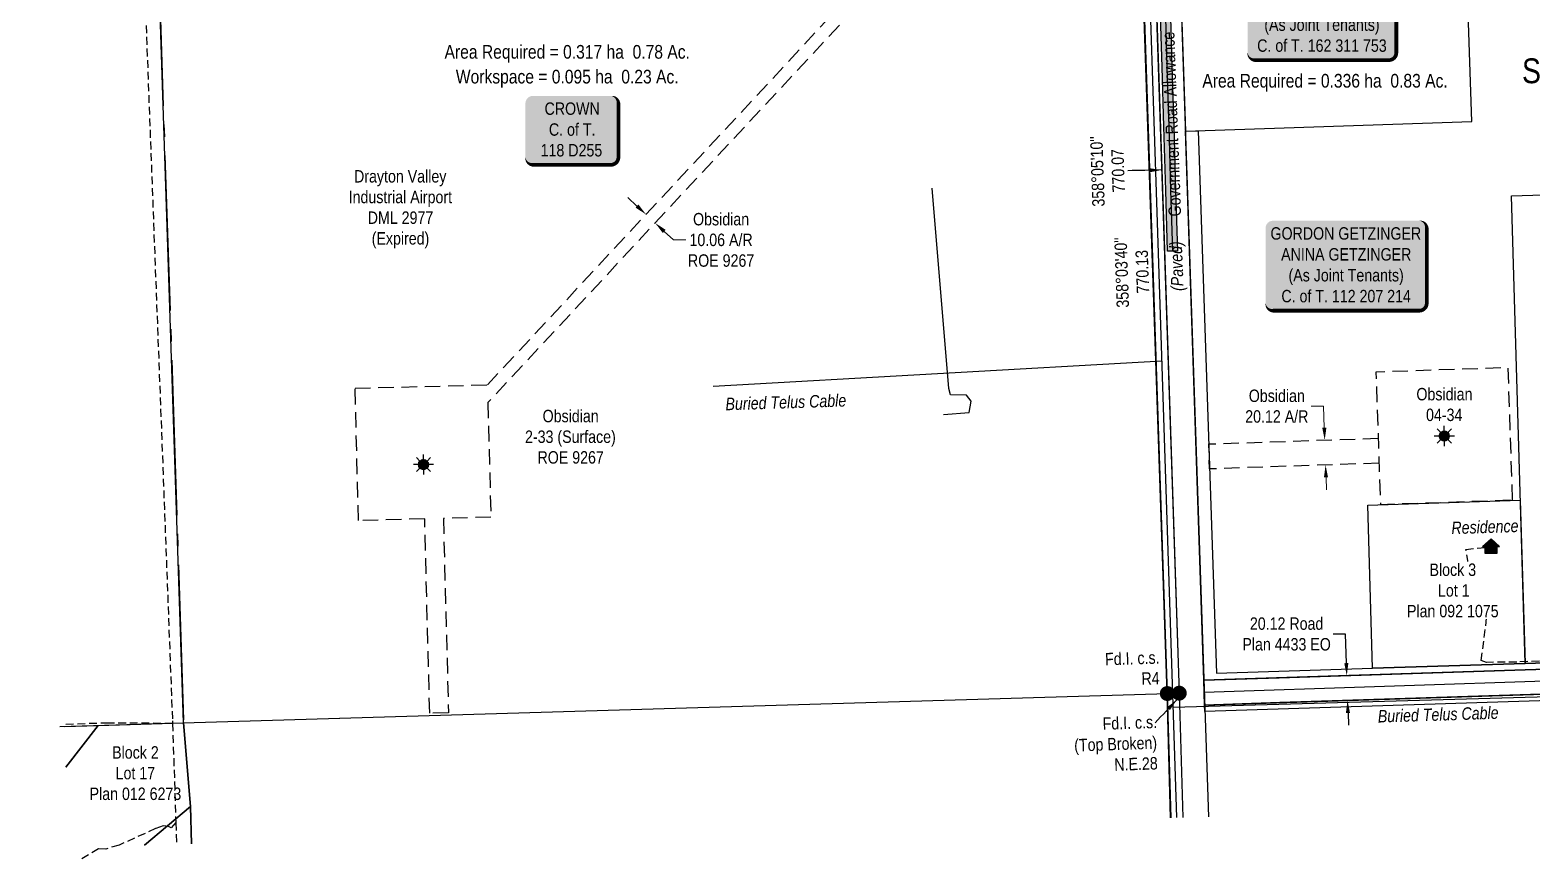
# Model space of a CAD drawing. Extents: x 633830 to 642643, y 5901646 to 5905452.
# Drawn here: x 635636 to 636848, y 5903582 to 5904251 of the extents above; entities that cross this region are included whole.
import ezdxf
from ezdxf.enums import TextEntityAlignment as Align

# ---------------------------------------------------------------- set-up
doc = ezdxf.new("R2010")
doc.units = 0
doc.header["$LTSCALE"] = 5
doc.header["$PDSIZE"] = 5
for name, pattern in [('foc-ACCESSROAD', [3.75, 2.5, -1.25]), ('foc-QUARTERLINE', [33, 25, -3, 2, -3]), ('UG_PIPE', [1.875, 1.25, -0.625])]:
    doc.linetypes.add(name, pattern=pattern)
doc.layers.get('Defpoints').update_dxf_attribs({"color": 9})
for name, color, linetype in [('AS-OWNER', 7, 'Continuous'), ('AS-PIPE-UG', 44, 'UG_PIPE'), ('AS-RESIDENCE', 14, 'Continuous'), ('AS-ROADS', 254, 'Continuous'), ('AS-TELUS', 224, 'foc-TEL'), ('C-AR', 13, 'foc-ACCESSROAD'), ('C-SYMBOL', 7, 'Continuous'), ('C-WS', 13, 'foc-ACCESSROAD'), ('C-WS-S', 13, 'Continuous'), ('CG-NOTES', 7, 'Continuous'), ('L-AREAREQUIRED', 7, 'Continuous'), ('L-AREAWORK', 5, 'Continuous'), ('L-BD', 7, 'Continuous'), ('L-MON', 1, 'Continuous'), ('L-MON-T', 1, 'Continuous'), ('L-QSEC', 8, 'foc-QUARTERLINE'), ('L-ROAD-T', 7, 'Continuous'), ('L-SEC', 7, 'Continuous'), ('L-TITLEDB', 4, 'Continuous'), ('L-TITLEDB-T', 4, 'Continuous')]:
    doc.layers.add(name, color=color, linetype=linetype)
for name, color, linetype, lineweight in [('C-AR-T', 13, 'Continuous', 9), ('C-WS-T', 13, 'Continuous', 9), ('T-TEXT', 48, 'Continuous', 18)]:
    doc.layers.add(name, color=color, linetype=linetype, lineweight=lineweight)
doc.styles.add('100L', font='ARIALN.TTF', dxfattribs={"height": 11})
doc.styles.add('175L', font='ARIALN.TTF', dxfattribs={"height": 20})
doc.styles.add('80', font='ARIALN.TTF', dxfattribs={"height": 10})
doc.styles.add('80CG', font='ARIALN.TTF', dxfattribs={"height": 10})
doc.styles.add('80L', font='ARIALN.TTF', dxfattribs={"height": 10})
doc.styles.add('80LS', font='ARIALNI.TTF', dxfattribs={"height": 10})
doc.styles.add('foc-LtypeFont', font='ARIALN.TTF', dxfattribs={"height": 7.35})
doc.linetypes.add('foc-TEL', pattern='A,2,-1,["T",foc-LtypeFont,S=0.2,R=0,X=-0.425,Y=-0.75],-1.24,8', length=12.24)
doc.dimstyles.new('Compass 5 000', dxfattribs={"dimscale": 5, "dimtxt": 9, "dimasz": 2, "dimexe": 0.2, "dimexo": 0.0625, "dimgap": 0.5, "dimtad": 0, "dimtih": 1, "dimtoh": 1, "dimzin": 0, "dimdsep": 46, "dimtxsty": '80CG', "dimcen": 0.1, "dimse1": 1, "dimse2": 1, "dimclrd": 256, "dimclrt": 256, "dimaunit": 1, "dimadec": 4, "dimazin": 0, "dimtfac": 0.06, "dimtofl": 0, "dimtmove": 0, "dimatfit": 1, "dimfxl": 0.2, "dimtolj": 1, "dimtzin": 0, "dimlwd": -1, "dimarcsym": 0})

# ---------------------------------------------------------------- blocks, each defined once
blk = doc.blocks.new('*U26')
h = blk.add_hatch(color=255)
edge = h.paths.add_edge_path()
edge.add_line((-31.5, -28.5), (31.5, -28.5))
edge.add_arc((31.5, -22.5), 6, 270, 360)
edge.add_line((37.5, -22.5), (37.5, 21))
edge.add_arc((31.5, 21), 6, 0, 90)
edge.add_line((31.5, 27), (-31.5, 27))
edge.add_arc((-31.5, 21), 6, 90, 180)
edge.add_line((-37.5, 21), (-37.5, -22.5))
edge.add_arc((-31.5, -22.5), 6, 180, 270)
at = {"color": 14, "flags": 128}
blk.add_lwpolyline([(-31.5, -28.5, 3, 3, 0), (31.5, -28.5, 3, 3, 0.414214), (37.5, -22.5, 3, 3, 0), (37.5, 21, 3, 0, 0.414214), (31.5, 27, 0, 0, 0), (-31.5, 27, 0, 0, 0.414214), (-37.5, 21, 0, 0, 0), (-37.5, -22.5, 0, 3, 0.414214)], format="xyseb", close=True, dxfattribs=at)
at = {"color": 14, "style": '80'}
blk.add_attdef('ENTER_TEXT_001', (-26.8, -4.9), '', height=10, dxfattribs=at)
blk = doc.blocks.new('*D28')
at = {"layer": 'C-AR-T', "transparency": 16777216}
for p, q in [((636125.8, 5904108.9), (636118.5, 5904115.8)), ((636147.8, 5904088.4), (636155.2, 5904081.6)), ((636155.2, 5904081.6), (636165.2, 5904081.6))]:
    blk.add_line(p, q, dxfattribs=at)
for points in [[(636127, 5904110.2), (636124.7, 5904107.7), (636133.2, 5904102.1)], [(636149, 5904089.7), (636146.7, 5904087.2), (636140.5, 5904095.3)]]:
    blk.add_solid(points, dxfattribs=at)
at = {"layer": 'Defpoints', "color": 0, "transparency": 16777216}
for p in [(636129.3, 5904098), (636140.5, 5904095.3), (636136.7, 5904091.1)]:
    blk.add_point(p, dxfattribs=at)
at = {"layer": 'C-AR-T', "transparency": 16777216, "insert": (636193.7, 5904081.6), "char_height": 10, "attachment_point": 5, "style": '80CG'}
blk.add_mtext('\\A1;Obsidian\\P10.06 A/R\\PROE 9267', dxfattribs=at)
blk = doc.blocks.new('*D29')
at = {"layer": 'Defpoints', "color": 0, "transparency": 16777216}
for p in [(636529.1, 5904430.8), (636539.1, 5904431.2), (636533.8, 5904289.6)]:
    blk.add_point(p, dxfattribs=at)
at = {"layer": 'L-TITLEDB-T', "transparency": 16777216}
for p, q in [((636523.8, 5904289.2), (636510.8, 5904288.8)), ((636553.8, 5904290.3), (636563.8, 5904290.6))]:
    blk.add_line(p, q, dxfattribs=at)
for points in [[(636523.8, 5904290.9), (636523.9, 5904287.6), (636533.8, 5904289.6)], [(636553.8, 5904291.9), (636553.9, 5904288.6), (636543.8, 5904289.9)]]:
    blk.add_solid(points, dxfattribs=at)
at = {"layer": 'L-TITLEDB-T', "transparency": 16777216, "insert": (636472.1, 5904288.8), "char_height": 10, "attachment_point": 5, "style": '80CG'}
blk.add_mtext('\\A1;10.00 Road\\PPlan 902 1622', dxfattribs=at)
blk = doc.blocks.new('*U31')
h = blk.add_hatch(color=59)
edge = h.paths.add_edge_path()
edge.add_line((-54, -37), (54, -37))
edge.add_arc((54, -31), 6, 270, 360)
edge.add_line((60, -31), (60, 29.5))
edge.add_arc((54, 29.5), 6, 0, 90)
edge.add_line((54, 35.5), (-54, 35.5))
edge.add_arc((-54, 29.5), 6, 90, 180)
edge.add_line((-60, 29.5), (-60, -31))
edge.add_arc((-54, -31), 6, 180, 270)
at = {"color": 1, "flags": 128}
blk.add_lwpolyline([(-54, -37, 3, 3, 0), (54, -37, 3, 3, 0.414214), (60, -31, 3, 3, 0), (60, 29.5, 3, 0, 0.414214), (54, 35.5, 0, 0, 0), (-54, 35.5, 0, 0, 0.414214), (-60, 29.5, 0, 0, 0), (-60, -31, 0, 3, 0.414214)], format="xyseb", close=True, dxfattribs=at)
blk.add_lwpolyline([(-35.2, -11.3, 0, 7.5, 0), (0, 0, 0, 0, 0)], format="xyseb", dxfattribs=at)
at = {"color": 1, "style": '80'}
blk.add_attdef('ENTER_TEXT_001', (-36, -5), '', height=10, dxfattribs=at)
blk = doc.blocks.new('*U32')
h = blk.add_hatch(color=59)
edge = h.paths.add_edge_path()
edge.add_line((-59, -37), (59, -37))
edge.add_arc((59, -31), 6, 270, 360)
edge.add_line((65, -31), (65, 29.5))
edge.add_arc((59, 29.5), 6, 0, 90)
edge.add_line((59, 35.5), (-59, 35.5))
edge.add_arc((-59, 29.5), 6, 90, 180)
edge.add_line((-65, 29.5), (-65, -31))
edge.add_arc((-59, -31), 6, 180, 270)
at = {"color": 1, "flags": 128}
blk.add_lwpolyline([(-59, -37, 3, 3, 0), (59, -37, 3, 3, 0.414214), (65, -31, 3, 3, 0), (65, 29.5, 3, 0, 0.414214), (59, 35.5, 0, 0, 0), (-59, 35.5, 0, 0, 0.414214), (-65, 29.5, 0, 0, 0), (-65, -31, 0, 3, 0.414214)], format="xyseb", close=True, dxfattribs=at)
blk.add_lwpolyline([(-35.2, -11.3, 0, 7.5, 0), (0, 0, 0, 0, 0)], format="xyseb", dxfattribs=at)
at = {"color": 1, "style": '80'}
blk.add_attdef('ENTER_TEXT_001', (-36, -5), '', height=10, dxfattribs=at)
blk = doc.blocks.new('*D34')
at = {"layer": 'Defpoints', "color": 0, "transparency": 16777216}
for p in [(636656, 5903729.2), (636698.2, 5903730.5), (636656.7, 5903709.1)]:
    blk.add_point(p, dxfattribs=at)
at = {"layer": 'L-TITLEDB-T', "transparency": 16777216}
for p, q in [((636697.1, 5903764), (636687.1, 5903764)), ((636697.9, 5903740.5), (636697.1, 5903764)), ((636699.2, 5903700.5), (636699.5, 5903690.5))]:
    blk.add_line(p, q, dxfattribs=at)
for points in [[(636699.5, 5903740.6), (636696.2, 5903740.5), (636698.2, 5903730.5)], [(636700.8, 5903700.5), (636697.5, 5903700.4), (636698.8, 5903710.5)]]:
    blk.add_solid(points, dxfattribs=at)
at = {"layer": 'L-TITLEDB-T', "transparency": 16777216, "insert": (636649.7, 5903764), "char_height": 10, "attachment_point": 5, "style": '80CG'}
blk.add_mtext('\\A1;20.12 Road\\PPlan 4433 EO', dxfattribs=at)
blk = doc.blocks.new('GAS')
h = blk.add_hatch(color=255)
h.dxf.hatch_style = 1
edge = h.paths.add_edge_path()
edge.add_arc((0, 0), 0.9, 0, 360)
for p, q in [((-0.81, 0), (-1.62, 0)), ((-0.57, 0.57), (-1.14, 1.14)), ((0, 0.81), (0, 1.62)), ((0.57, 0.57), (1.14, 1.14)), ((1.62, 0), (0.81, 0)), ((-0.57, -0.57), (-1.14, -1.14)), ((0, -0.81), (0, -1.62)), ((1.14, -1.14), (0.57, -0.57))]:
    blk.add_line(p, q)
blk.add_circle((0, 0), 0.8)
blk = doc.blocks.new('*D49')
at = {"layer": 'C-WS-T', "transparency": 16777216}
for p, q in [((636679.5, 5903947.6), (636669.5, 5903947.6)), ((636680.1, 5903930.3), (636679.5, 5903947.6)), ((636681.5, 5903890.2), (636681.8, 5903880.2))]:
    blk.add_line(p, q, dxfattribs=at)
for points in [[(636681.8, 5903930.4), (636678.4, 5903930.3), (636680.4, 5903920.3)], [(636683.1, 5903890.3), (636679.8, 5903890.2), (636681.1, 5903900.2)]]:
    blk.add_solid(points, dxfattribs=at)
at = {"layer": 'Defpoints', "color": 0, "transparency": 16777216}
for p in [(636650.7, 5903919.3), (636680.4, 5903920.3), (636651.4, 5903899.2)]:
    blk.add_point(p, dxfattribs=at)
at = {"layer": 'C-WS-T', "transparency": 16777216, "insert": (636641.8, 5903947.6), "char_height": 10, "attachment_point": 5, "style": '80CG'}
blk.add_mtext('\\A1;Obsidian\\P20.12 A/R', dxfattribs=at)
blk = doc.blocks.new('fdia')
at = {"color": 255, "const_width": 1}
blk.add_lwpolyline([(-0.5, 0, 1), (0.5, 0, 1)], format="xyb", close=True, dxfattribs=at)
blk = doc.blocks.new('Fdiaa')
blk.add_blockref('fdia', (0, 0))
blk = doc.blocks.new('fdib')
at = {"color": 1, "const_width": 1.6}
blk.add_lwpolyline([(-0.4, 0, 1), (0.4, 0, 1)], format="xyb", close=True, dxfattribs=at)
at = {"color": 1}
blk.add_circle((0, 0), 0.8, dxfattribs=at)
blk = doc.blocks.new('Fdibb')
blk.add_blockref('fdib', (0, 0))
blk = doc.blocks.new('fdicc')
for name in ['Fdibb', 'Fdiaa']:
    blk.add_blockref(name, (0, 0))
blk = doc.blocks.new('FDI')
blk.add_blockref('fdicc', (0, 0))
blk = doc.blocks.new('res_occ')
for points in [[(0.1, 0.89), (-1.26, -0.37), (1.46, -0.37)], [(-0.9, -1.43), (1.1, -1.43), (1.1, -0.37), (-0.9, -0.37)]]:
    blk.add_hatch(color=14).paths.add_polyline_path(points)
at = {"color": 14}
for points in [[(0.1, 0.89), (-1.26, -0.37), (1.46, -0.37)], [(-0.9, -1.43), (1.1, -1.43), (1.1, -0.37), (-0.9, -0.37)]]:
    blk.add_lwpolyline(points, close=True, dxfattribs=at)

msp = doc.modelspace()

# ---------------------------------------------------------------- hatches: boundary and pattern name
at = {"layer": 'AS-ROADS'}
h = msp.add_hatch(color=256, dxfattribs=at)
h.dxf.hatch_style = 1
h.paths.add_polyline_path([(636537.273, 5904921.268), (636538.932, 5904870.732), (636540.674, 5904820.113), (636542.266, 5904770.954), (636544.009, 5904720.621), (636545.511, 5904671.222), (636546.967, 5904620.79), (636548.314, 5904570.219), (636549.539, 5904521.419), (636550.765, 5904471.109), (636551.959, 5904421.091), (636553.226, 5904369.805), (636554.539, 5904319.893), (636555.824, 5904271.03), (636557.222, 5904221.165), (636558.743, 5904173.205), (636560.184, 5904121.783), (636561.735, 5904072.682), (636553.741, 5904072.43), (636552.19, 5904121.544), (636550.749, 5904172.966), (636549.228, 5904220.926), (636547.829, 5904270.813), (636546.544, 5904319.683), (636545.231, 5904369.601), (636543.964, 5904420.9), (636542.769, 5904470.914), (636541.544, 5904521.219), (636540.319, 5904570.012), (636538.973, 5904620.568), (636537.516, 5904670.985), (636536.015, 5904720.361), (636534.273, 5904770.687), (636532.681, 5904819.846), (636530.939, 5904870.463), (636529.279, 5904921.006)])

# ---------------------------------------------------------------- linework, layer by layer
at = {"layer": 'AS-PIPE-UG'}
for p, q in [((635751.328, 5903693.932), (635751.394, 5903691.964)), ((635751.394, 5903691.964), (635754.076, 5903612.018)), ((635754.076, 5903612.018), (635754.661, 5903594.574))]:
    msp.add_line(p, q, dxfattribs=at)
for points in [[(635636.494, 5904468.732), (635721.862, 5904469.999), (635751.328, 5903693.932)], [(637040.877, 5903748.643), (636835.236, 5903741.437), (636810.932, 5903741.177), (636806.697, 5903742.736), (636811.842, 5903783.562), (636810.582, 5903798.625), (636798.037, 5903812.534), (636794.135, 5903832.136), (636814.522, 5903834.394)], [(635751.394, 5903691.964), (635699.765, 5903692.302), (635664.01, 5903691.12)], [(635754.076, 5903612.018), (635750.169, 5903607.954), (635748.149, 5903609.001), (635743.86, 5903609.468), (635737.776, 5903607.219), (635708.296, 5903593.908), (635697.548, 5903590.734), (635691.809, 5903590.906), (635676.697, 5903581.941)]]:
    msp.add_lwpolyline(points, dxfattribs=at)
at = {"layer": 'AS-ROADS', "flags": 128}
for points in [[(636533.276, 5904921.137), (636534.935, 5904870.598), (636536.678, 5904819.979), (636538.269, 5904770.821), (636540.012, 5904720.491), (636541.513, 5904671.103), (636542.97, 5904620.679), (636544.317, 5904570.116), (636545.541, 5904521.319), (636546.767, 5904471.011), (636547.962, 5904420.996), (636549.228, 5904369.703), (636550.542, 5904319.788), (636551.826, 5904270.921), (636553.225, 5904221.046), (636554.746, 5904173.086), (636556.187, 5904121.664), (636557.738, 5904072.556)], [(636555.824, 5904271.03), (636557.222, 5904221.165), (636558.743, 5904173.205), (636560.184, 5904121.783), (636561.735, 5904072.682), (636553.741, 5904072.43), (636552.19, 5904121.544), (636550.749, 5904172.966), (636549.228, 5904220.926), (636547.829, 5904270.813)]]:
    msp.add_lwpolyline(points, dxfattribs=at)
at = {"layer": 'AS-TELUS', "flags": 128}
for points in [[(636561.081, 5903616.132), (636545.625, 5904095.616), (636527.74, 5904634.334), (636503.068, 5905440)], [(636373.124, 5903940.801), (636393.787, 5903942.409), (636395.288, 5903951.746), (636391.618, 5903956.414), (636378.77, 5903956.748), (636377.269, 5903961.75), (636363.899, 5904123.245)], [(636187.22, 5903963.725), (636549.213, 5903984.303)], [(636558.211, 5903705.174), (637135.604, 5903721.515), (637135.256, 5903728.823), (638173.382, 5903761.856)]]:
    msp.add_lwpolyline(points, dxfattribs=at)
at = {"layer": 'C-AR', "flags": 128}
msp.add_lwpolyline([(636724.22, 5903901.683), (636587.568, 5903897.071), (636586.89, 5903917.174), (636723.542, 5903921.786)], dxfattribs=at)
at = {"layer": 'C-WS'}
msp.add_lwpolyline([(636335.025, 5904507.651), (636338.434, 5904376.261), (636391.79, 5904377.644), (636394.558, 5904270.934), (636301.945, 5904268.531), (636005.659, 5903950.493), (636008.054, 5903858.151), (635969.782, 5903857.158), (635973.845, 5903700.57), (635958.76, 5903700.171), (635954.698, 5903856.766), (635901.342, 5903855.382), (635898.574, 5903962.093), (636005.285, 5903964.862), (636287.848, 5904268.166), (636285.079, 5904374.877), (636318.309, 5904375.739), (636314.899, 5904507.128), (636314.697, 5904514.906), (636334.995, 5904515.443), (636335.025, 5904507.651)], close=True, dxfattribs=at)
at = {"layer": 'C-WS', "flags": 128}
msp.add_lwpolyline([(636831.927, 5903872.085), (636828.333, 5903978.674), (636721.745, 5903975.08), (636725.339, 5903868.492)], close=True, dxfattribs=at)
at = {"layer": 'L-QSEC'}
msp.add_line((635707.228, 5905303.969), (635760.362, 5903692.424), dxfattribs=at)
at = {"layer": 'L-SEC'}
for p, q in [((636536.268, 5904520.736), (636563.14, 5903716.346)), ((636556.368, 5904521.407), (636586.587, 5903616.814)), ((636583.24, 5903717.02), (638173.602, 5903770.357)), ((635660.405, 5903689.446), (636563.14, 5903716.346))]:
    msp.add_line(p, q, dxfattribs=at)
at = {"layer": 'L-TITLEDB'}
msp.add_lwpolyline([(636555.971, 5903615.996), (636553.477, 5903716.269), (636532.976, 5904315.053), (636532.303, 5904335.037), (636526.525, 5904512.63), (636526.259, 5904520.473), (636536.268, 5904520.736), (636536.53, 5904512.893), (636563.132, 5903716.579), (636565.965, 5903616.263)], dxfattribs=at)
at = {"layer": 'L-TITLEDB', "flags": 128}
for points in [[(636568.137, 5904169.125), (636799.157, 5904176.915), (636787.312, 5904528.21), (636556.368, 5904521.407)], [(636568.137, 5904169.125), (636578.375, 5904169.47), (636593.126, 5903732.388), (636719.037, 5903736.384), (636841.949, 5903740.285), (637109.969, 5903748.792), (637378.033, 5903757.213), (637378.181, 5903752.034), (636842.1, 5903735.109), (636582.936, 5903726.883), (636568.137, 5904169.125)], [(636831.006, 5904117.056), (637099.006, 5904125.489), (637109.969, 5903748.792), (636841.949, 5903740.285)], [(636838.127, 5903871.901), (636841.949, 5903740.285), (636719.037, 5903736.384), (636715.234, 5903867.938)], [(636583.554, 5903706.783), (636582.936, 5903726.883), (636643.673, 5903728.811), (636842.1, 5903735.109), (637378.181, 5903752.034), (637478.062, 5903755.302), (637772.42, 5903764.801), (638173.402, 5903777.222), (638174.138, 5903751.931), (637378.644, 5903732.158), (637148.84, 5903724.823), (636981.162, 5903719.472), (636644.292, 5903708.721)]]:
    msp.add_lwpolyline(points, close=True, dxfattribs=at)
for points in [[(636583.704, 5903701.608), (636583.554, 5903706.783), (636981.162, 5903719.472), (637148.84, 5903724.823), (637378.644, 5903732.158), (637378.8, 5903726.983), (637263.898, 5903723.316), (637148.996, 5903719.648), (636583.704, 5903701.608)], [(635664.066, 5903689.555), (635691.388, 5903690.369), (635665.229, 5903656.69)], [(635665.229, 5903656.69), (635691.388, 5903690.369), (635760.362, 5903692.424), (635765.758, 5903625.071), (635728.657, 5903593.879)], [(635728.657, 5903593.879), (635765.758, 5903625.071), (635766.557, 5903594.892)]]:
    msp.add_lwpolyline(points, dxfattribs=at)

# ---------------------------------------------------------------- block references
at = {"layer": 'AS-OWNER'}
ref = msp.add_blockref('*U26', (636073.422, 5904170.659), dxfattribs=dict(at, xscale=0.99971059, yscale=0.99971059, zscale=0.99971059))
ref.add_attrib('ENTER_TEXT_001', 'CROWN', (636051.369, 5904182.428), dxfattribs={"layer": '0', "color": 14, "height": 9.9971, "style": '80'})
ref.add_attrib('ENTER_TEXT_002', 'C. of T.', (636054.864, 5904165.589), dxfattribs={"layer": '0', "color": 14, "height": 9.9971, "style": '80'})
ref.add_attrib('ENTER_TEXT_003', '118 D255', (636048.215, 5904148.886), dxfattribs={"layer": '0', "color": 14, "height": 9.9971, "style": '80'})
at = {"layer": 'AS-RESIDENCE', "xscale": 4.998552950000007, "yscale": 4.998552950000007, "zscale": 4.998552950000007}
msp.add_blockref('res_occ', (636814.022, 5903836.261), dxfattribs=at)
at = {"layer": 'C-WS-S', "color": 6, "xscale": 4.998552950000012, "yscale": 4.998552950000012, "zscale": 4.998552950000012}
for p in [(636776.836, 5903923.583), (635953.743, 5903900.588)]:
    msp.add_blockref('GAS', p, dxfattribs=at)
at = {"layer": 'CG-NOTES'}
ref = msp.add_blockref('*U31', (636678.185, 5904263.504), dxfattribs=dict(at, xscale=0.99971059, yscale=0.99971059, zscale=0.99971059))
ref.add_attrib('ENTER_TEXT_001', 'MATTHEW LOADER', (636623.76, 5904283.758), dxfattribs={"layer": '0', "color": 1, "height": 9.99711, "style": '80'})
ref.add_attrib('ENTER_TEXT_002', 'TERRA LOADER', (636633.583, 5904266.919), dxfattribs={"layer": '0', "color": 1, "height": 9.99711, "style": '80'})
ref.add_attrib('ENTER_TEXT_003', '(As Joint Tenants)', (636631.718, 5904250.086), dxfattribs={"layer": '0', "color": 1, "height": 9.99711, "style": '80'})
ref.add_attrib('ENTER_TEXT_004', 'C. of T. 162 311 753', (636625.969, 5904233.247), dxfattribs={"layer": '0', "color": 1, "height": 9.99711, "style": '80'})
ref = msp.add_blockref('*U32', (636697.696, 5904061.586), dxfattribs=dict(at, xscale=0.99971059, yscale=0.99971059, zscale=0.99971059))
ref.add_attrib('ENTER_TEXT_001', 'GORDON GETZINGER', (636636.694, 5904081.84), dxfattribs={"layer": '0', "color": 1, "height": 9.99711, "style": '80'})
ref.add_attrib('ENTER_TEXT_002', 'ANINA GETZINGER', (636645.282, 5904065.001), dxfattribs={"layer": '0', "color": 1, "height": 9.99711, "style": '80'})
ref.add_attrib('ENTER_TEXT_003', '(As Joint Tenants)', (636651.229, 5904048.168), dxfattribs={"layer": '0', "color": 1, "height": 9.99711, "style": '80'})
ref.add_attrib('ENTER_TEXT_004', 'C. of T. 112 207 214', (636645.49, 5904031.329), dxfattribs={"layer": '0', "color": 1, "height": 9.99711, "style": '80'})
at = {"layer": 'L-MON', "xscale": 5.000000000000004, "yscale": 5.000000000000004, "zscale": 5.000000000000004}
msp.add_blockref('FDI', (636563.14, 5903716.346), dxfattribs=at)

# ---------------------------------------------------------------- texts
at = {"layer": 'AS-RESIDENCE', "insert": (636782.399, 5903854.502), "char_height": 9.99711, "attachment_point": 1, "rotation": 1.822526, "style": '80L'}
msp.add_mtext_dynamic_manual_height_columns('{\\fArial Narrow|b0|i1|c0|p34;Residence}', width=53.94038, gutter_width=50.014, heights=[0], dxfattribs=at)
at = {"layer": 'AS-TELUS', "char_height": 9.99711, "attachment_point": 1, "rotation": 1.822526, "style": '80L'}
for insert in [(636197.065, 5903954.292), (636723.062, 5903702.633)]:
    msp.add_mtext_dynamic_manual_height_columns('{\\fArial Narrow|b0|i1|c0|p34;Buried Telus Cable}', width=132.7305, gutter_width=50.014, heights=[0], dxfattribs=dict(at, insert=insert))
at = {"layer": 'C-SYMBOL', "color": 3, "style": '175L'}
msp.add_text('S.W.1/4 Sec. 34-49-7-W.5M.', height=19.99421, dxfattribs=at).set_placement((636985.868, 5904201.913), align=Align.BOTTOM_CENTER)
at = {"layer": 'C-WS-T', "char_height": 9.99711, "attachment_point": 1, "style": '80L'}
for s, width, insert in [('\\pi0.34625;Obsidian\\P\\pi8.1237;04-34', 44.51337, (636754.008, 5903962.315)), ('\\pi23.965;Obsidian\\P\\pi9.7838;2-33 (Surface)\\P\\pi19.849;ROE 9267', 91.75002, (636025.833, 5903944.68))]:
    msp.add_mtext_dynamic_manual_height_columns(s, width=width, gutter_width=50.014, heights=[0], dxfattribs=dict(at, insert=insert))
at = {"layer": 'L-AREAREQUIRED', "color": 5, "style": '100L'}
for s, p in [('Area Required = 0.317 ha  0.78 Ac.', (636069.642, 5904224.389)), ('Area Required = 0.336 ha  0.83 Ac.', (636680.679, 5904201.088))]:
    msp.add_text(s, height=10.99682, dxfattribs=at).set_placement(p, align=Align.BOTTOM_CENTER)
at = {"layer": 'L-AREAWORK', "color": 5, "style": '100L'}
msp.add_text('Workspace = 0.095 ha  0.23 Ac.', height=10.99682, dxfattribs=at).set_placement((636069.642, 5904204.395), align=Align.BOTTOM_CENTER)
at = {"layer": 'L-BD', "char_height": 9.99711, "attachment_point": 2, "style": '80L'}
for s, insert, width, rotation in [("358°05'10''\\P770.07", (636492.133, 5904136.656), 25.9731, 91.9134), ("358°03'40''\\P770.13", (636511.718, 5904055.22), 25.952, 91.9382)]:
    msp.add_mtext(s, dxfattribs=dict(at, insert=insert, width=width, rotation=rotation))
at = {"layer": 'L-ROAD-T', "style": '80L'}
msp.add_text('Government Road Allowance', height=9.99711, rotation=92.130574, dxfattribs=at).set_placement((636556.9, 5904174.923), align=Align.MIDDLE_CENTER)
at = {"layer": 'L-TITLEDB-T', "char_height": 9.99711, "attachment_point": 1, "style": '80L'}
for s, width, insert in [('\\pi18.248;Drayton Valley \\P\\pi13.89;Industrial Airport\\P\\pi29.288;DML 2977\\P\\pi32.469;(Expired)', 110.00753, (635879.505, 5904137.872)), ('\\pi18.681;Block 2\\P\\pi21.494;Lot 17\\P\\pi0.51109;Plan 012 6273', 73.47051, (635684.023, 5903673.576))]:
    msp.add_mtext_dynamic_manual_height_columns(s, width=width, gutter_width=50.014, heights=[0], dxfattribs=dict(at, insert=insert))
at = {"layer": 'T-TEXT', "style": '80LS'}
msp.add_text('(Paved)', height=9.9971, rotation=92.130574, dxfattribs=at).set_placement((636560.968, 5904060.453), align=Align.MIDDLE_CENTER)

# ---------------------------------------------------------------- dimensions: what is measured, and where the dimension line sits
at = {"layer": 'C-AR-T'}
dim = msp.add_aligned_dim(p1=(636129.298, 5904097.978), p2=(636136.664, 5904091.116), distance=5.668, text='Obsidian\\P10.06 A/R\\PROE 9267', dimstyle='Compass 5 000', dxfattribs=at)
dim.commit()
dim.dimension.update_dxf_attribs({"geometry": '*D28', "text_midpoint": (636193.695, 5904081.631)})
at = {"layer": 'C-WS-T', "color": 6}
dim = msp.add_linear_dim(base=(636680.441, 5903920.331), p1=(636651.353, 5903899.224), p2=(636650.674, 5903919.327), angle=91.932955, text='Obsidian\\P20.12 A/R', dimstyle='Compass 5 000', dxfattribs=at)
dim.commit()
dim.dimension.update_dxf_attribs({"geometry": '*D49', "text_midpoint": (636641.785, 5903947.633), "dimtype": 161})
at = {"layer": 'L-TITLEDB-T'}
for base, p1, p2, angle, text, picture, middle in [((636533.835, 5904289.581), (636539.064, 5904431.178), (636529.072, 5904430.842), 181.93109, '10.00 Road\\PPlan 902 1622', '*D29', (636472.077, 5904288.803)), ((636698.197, 5903730.542), (636656.683, 5903709.116), (636656.046, 5903729.204), 91.817993, '20.12 Road\\PPlan 4433 EO', '*D34', (636649.652, 5903764.003))]:
    dim = msp.add_linear_dim(base=base, p1=p1, p2=p2, angle=angle, text=text, dimstyle='Compass 5 000', dxfattribs=at)
    dim.commit()
    dim.dimension.update_dxf_attribs({"geometry": picture, "text_midpoint": middle, "dimtype": 161})

# ---------------------------------------------------------------- leaders
at = {"layer": 'L-BD', "path_type": 1}
msp.add_leader([(636549.017, 5904137.977), (636521.77, 5904137.381)], dimstyle='Compass 5 000', override={"dimgap": 0.5, "dimtad": 0}, dxfattribs=at)

# ---------------------------------------------------------------- next in the draw order: texts
at = {"layer": 'L-MON-T', "char_height": 9.99711, "attachment_point": 1, "rotation": 1.912697, "style": '80CG', "bg_fill": 3, "box_fill_scale": 1.15, "bg_fill_color": 256, "bg_fill_true_color": 256, "bg_fill_transparency": 0}
for s, insert, width in [('\\pi1.0615;Fd.I. c.s.\\P\\pi29.859;R4', (636502.083, 5903748.694), 43.04797), ('\\pi24.247;Fd.I. c.s. \\P\\pi0.78872;(Top Broken)\\P\\pi32.594;N.E.28', (636476.908, 5903695.968), 66.23362)]:
    msp.add_mtext(s, dxfattribs=dict(at, insert=insert, width=width))
at = {"layer": 'L-TITLEDB-T', "insert": (636746.284, 5903820.83), "char_height": 9.99711, "attachment_point": 1, "style": '80L', "bg_fill": 3, "box_fill_scale": 1.15, "bg_fill_color": 256, "bg_fill_true_color": 256, "bg_fill_transparency": 0}
msp.add_mtext_dynamic_manual_height_columns('\\pi18.65;Block 3\\P\\pi25.466;Lot 1\\P\\pi0.47699;Plan 092 1075', width=73.47051, gutter_width=50.014, heights=[0], dxfattribs=at)

# ---------------------------------------------------------------- next in the draw order: linework, layer by layer
at = {"layer": 'L-BD'}
msp.add_line((636537.389, 5904485.121), (636563.132, 5903716.579), dxfattribs=at)
at = {"layer": 'L-TITLEDB'}
msp.add_lwpolyline([(635766.577, 5903594.892), (635765.758, 5903625.071), (635760.362, 5903692.424), (635733.997, 5904492.059), (635733.747, 5904499.633), (636314.7, 5904514.82), (636334.995, 5904515.443), (636526.265, 5904520.388), (636526.629, 5904512.523), (636532.615, 5904334.986), (636533.288, 5904315.009), (636553.481, 5903716.058), (636556.281, 5903616.004)], dxfattribs=at)

# ---------------------------------------------------------------- next in the draw order: block references
at = {"layer": 'L-MON', "xscale": 5.000000000000004, "yscale": 5.000000000000004, "zscale": 5.000000000000004}
msp.add_blockref('FDI', (636553.481, 5903716.058), dxfattribs=at)

# ---------------------------------------------------------------- next in the draw order: leaders
at = {"layer": 'L-MON-T', "path_type": 1}
msp.add_leader([(636561.255, 5903711.05), (636543.726, 5903692.536)], dimstyle='Compass 5 000', override={"dimgap": 0.5, "dimtad": 0}, dxfattribs=at)

doc.saveas('drawing.dxf')
